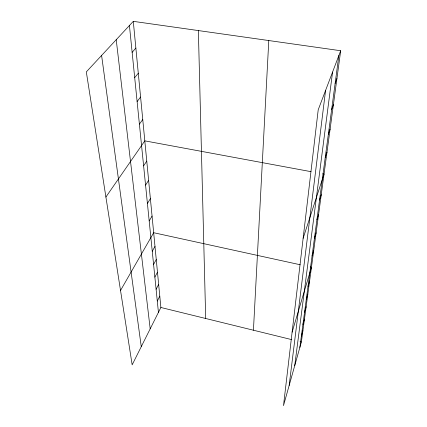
<?xml version="1.0" encoding="UTF-8"?>
<svg xmlns="http://www.w3.org/2000/svg" width="427" height="427" viewBox="0 0 427 427"><rect width="100%" height="100%" fill="white"/><g stroke="black" fill="none" stroke-linecap="round" stroke-linejoin="round"><path stroke-width="0.64" d="M253.435 330.215L268.791 40.549M289.175 385.416L325.577 90.439M294.731 365.64L332.574 72.056M299.861 347.397L338.857 55.547M340.682 50.733L318.216 109.776L283.491 405.65L301.377 341.995L340.682 50.733L133.288 21.35L86.318 71.896L132.167 364.85L160.878 307.483L133.288 21.35M301.366 336.134L302.898 330.717M302.93 324.435L304.483 319.001M304.552 312.27L306.127 306.821M306.244 299.605L307.835 294.155M308.006 286.421L309.612 280.961M292.116 332.169L311.47 267.217L310.21 266.939M312.084 255.906L313.733 250.457M314.443 238.271L316.108 232.838M316.925 219.697L318.611 214.285M319.54 200.098L321.253 194.728M303.133 238.293L324.04 174.077L322.737 173.837M325.23 157.504L326.986 152.242M328.331 134.297L330.108 129.114M331.624 109.664L333.418 104.578M335.126 83.462L336.935 78.504M157.285 301.04L159.789 296.146M156.101 289.292L158.652 284.393M154.868 277.096L157.478 272.196M153.587 264.436L156.255 259.536M152.258 251.273L154.99 246.384M120.526 290.477L153.667 232.71L300.138 264.74M149.188 220.935L152.065 216.078M147.422 203.471L150.384 198.64M145.564 185.131L148.617 180.338M143.616 165.847L146.765 161.096M105.901 197.034L144.812 140.857L310.995 171.659M139.399 124.14L142.757 119.523M137.115 101.546L140.584 97.014M134.697 77.65L138.289 73.225M132.14 52.35L135.861 48.043M160.878 307.483L291.678 339.614M300.085 341.675L301.377 341.995M101.599 55.446L141.268 346.671M116.219 39.716L150.187 328.849M129.424 25.508L158.433 312.372M198.363 30.568L205.691 318.489"/></g></svg>
